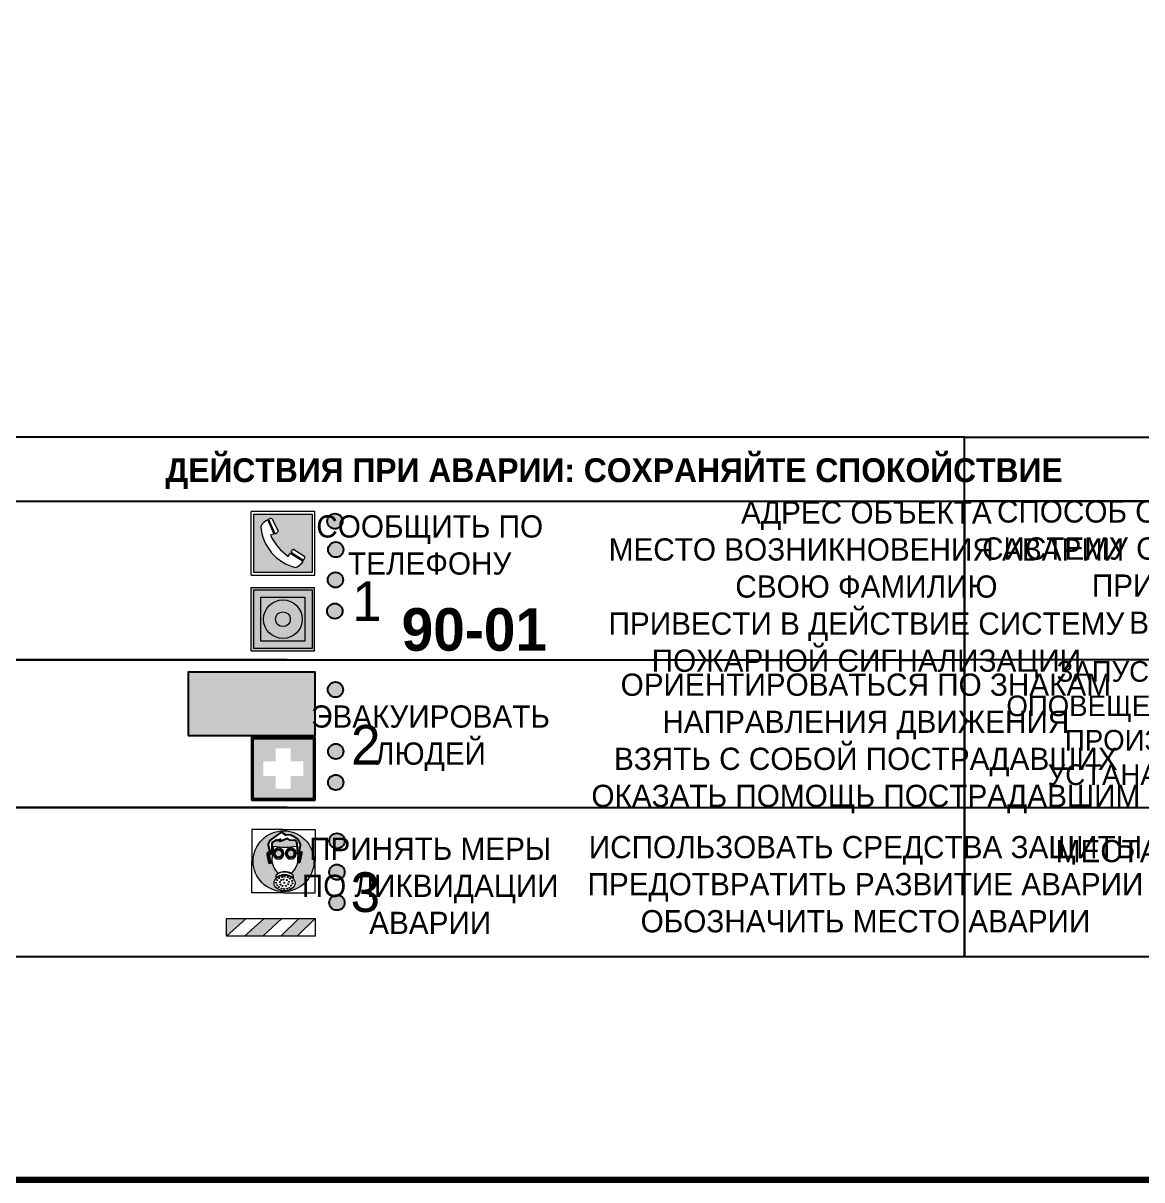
# Model space of a CAD drawing. Header units: millimetres. Extents: x 13810 to 67229, y 12374 to 21950.
# Drawn here: x 26071.5 to 26212.5, y 19082.8 to 19228.5 of the extents above; entities that cross this region are included whole.
import ezdxf

# ---------------------------------------------------------------- set-up
doc = ezdxf.new("R2010")
doc.units = ezdxf.units.MM
doc.styles.add('обычный', font='arial.ttf')

# ---------------------------------------------------------------- blocks, each defined once
blk = doc.blocks.new('A$C38D26F80')
h = blk.add_hatch(color=5)
h.dxf.hatch_style = 1
h.paths.add_polyline_path([(-8.77, -4.48, 1), (-0.19, -4.48, 1)])
h.paths.add_polyline_path([(-6.75, -3.58), (-6.75, -3.31), (-6.62, -3.22), (-6.5, -3.22), (-6.42, -3.3), (-6.39, -3.28), (-6.59, -2.23), (-6.59, -2.01), (-6.38, -1.58), (-4.76, -0.4), (-4.13, -0.79, -0.362848), (-2.1, -2.1, -0.201049), (-2.17, -2.48, 0.085434), (-2.26, -3.13), (-1.9, -3.16), (-2.25, -4.7), (-2.4, -4.59), (-2.43, -4.34), (-2.36, -4.34), (-2.14, -3.34), (-2.47, -3.42), (-2.58, -1.95), (-2.77, -1.58), (-3.58, -1.52), (-3.92, -1.26), (-5.05, -1.73), (-4.87, -1.39), (-5.41, -1.6), (-5.41, -1.46), (-6.13, -1.87), (-6.18, -3.5), (-6.56, -3.47), (-6.37, -4.59), (-6.16, -4.43), (-6.16, -4.66), (-6.36, -4.79), (-6.37, -4.8), (-6.51, -4.76)], flags=16)
h.paths.add_polyline_path([(-6.51, -4.76), (-6.36, -4.79), (-6.37, -4.8)], flags=0)
h.paths.add_polyline_path([(-5.92, -2.34, 0.089508), (-2.67, -2.35), (-2.48, -3.88, -0.268602), (-3.4, -6.18, 0.262449), (-5.2, -6.18, -0.268602), (-6.11, -3.88)], flags=16)
edge = h.paths.add_edge_path(flags=16)
edge.add_ellipse((-5.19, -3.41), major_axis=(0, 0.842), ratio=0.848992, start_angle=0, end_angle=360)
edge = h.paths.add_edge_path(flags=0)
edge.add_ellipse((-5.19, -3.39), major_axis=(0, 0.665), ratio=0.853798, start_angle=0, end_angle=360)
edge = h.paths.add_edge_path(flags=0)
edge.add_ellipse((-5.19, -3.4), major_axis=(0, 0.528), ratio=0.864094, start_angle=0, end_angle=360)
edge = h.paths.add_edge_path(flags=16)
edge.add_ellipse((-3.47, -3.4), major_axis=(0, 0.842), ratio=0.848992, start_angle=0, end_angle=360)
h.paths.add_polyline_path([(-3.13, -6.45), (-3.13, -6.84, 0.383174), (-5.57, -6.85), (-5.57, -6.49, -0.369952)], flags=16)
edge = h.paths.add_edge_path(flags=0)
edge.add_ellipse((-3.47, -3.39), major_axis=(0, 0.665), ratio=0.853798, start_angle=0, end_angle=360)
edge = h.paths.add_edge_path(flags=0)
edge.add_ellipse((-3.47, -3.4), major_axis=(0, 0.528), ratio=0.864094, start_angle=0, end_angle=360)
edge = h.paths.add_edge_path(flags=16)
edge.add_ellipse((-4.34, -7.57), major_axis=(-1.48, 0), ratio=0.744955, start_angle=0, end_angle=360)
h.paths.add_polyline_path([(-5.01, -6.85, -1), (-5.15, -6.85, -1)], flags=0)
h.paths.add_polyline_path([(-5.33, -7.14, -1), (-5.47, -7.14, -1)], flags=0)
h.paths.add_polyline_path([(-4.61, -6.71, -1), (-4.74, -6.71, -1)], flags=16)
h.paths.add_polyline_path([(-5.43, -7.51, -1), (-5.57, -7.51, -1)], flags=0)
h.paths.add_polyline_path([(-4.26, -6.67, -1), (-4.4, -6.67, -1)], flags=16)
h.paths.add_polyline_path([(-4.74, -7.14, -1), (-4.88, -7.14, -1)], flags=0)
h.paths.add_polyline_path([(-4.93, -7.43, -1), (-5.07, -7.43, -1)], flags=0)
h.paths.add_polyline_path([(-4.41, -7.07, -1), (-4.54, -7.07, -1)], flags=0)
h.paths.add_polyline_path([(-5.33, -7.87, -1), (-5.46, -7.87, -1)], flags=0)
h.paths.add_polyline_path([(-3.8, -6.71, -1), (-3.94, -6.71, -1)], flags=16)
h.paths.add_polyline_path([(-4.85, -7.78, -1), (-4.98, -7.78, -1)], flags=0)
h.paths.add_polyline_path([(-3.96, -7.14, -1), (-4.1, -7.14, -1)], flags=0)
h.paths.add_polyline_path([(-4.33, -7.53, -1), (-4.47, -7.53, -1)], flags=0)
h.paths.add_polyline_path([(-5.09, -8.12, -1), (-5.23, -8.12, -1)], flags=0)
h.paths.add_polyline_path([(-3.5, -6.94, -1), (-3.64, -6.94, -1)], flags=0)
h.paths.add_polyline_path([(-4.54, -7.97, -1), (-4.68, -7.97, -1)], flags=0)
h.paths.add_polyline_path([(-3.66, -7.39, -1), (-3.8, -7.39, -1)], flags=0)
h.paths.add_polyline_path([(-4.73, -8.35, -1), (-4.86, -8.35, -1)], flags=0)
h.paths.add_polyline_path([(-4.09, -7.96, -1), (-4.23, -7.96, -1)], flags=0)
h.paths.add_polyline_path([(-3.77, -7.74, -1), (-3.91, -7.74, -1)], flags=0)
h.paths.add_polyline_path([(-3.22, -7.27, -1), (-3.35, -7.27, -1)], flags=0)
h.paths.add_polyline_path([(-4.34, -8.4, -1), (-4.47, -8.4, -1)], flags=0)
h.paths.add_polyline_path([(-3.16, -7.61, -1), (-3.3, -7.61, -1)], flags=0)
h.paths.add_polyline_path([(-3.9, -8.35, -1), (-4.04, -8.35, -1)], flags=0)
h.paths.add_polyline_path([(-3.32, -7.91, -1), (-3.46, -7.91, -1)], flags=0)
h.paths.add_polyline_path([(-3.55, -8.23, -1), (-3.69, -8.23, -1)], flags=0)
at = {"color": 5, "lineweight": 5}
for p, q in [((-4.48, 0), (-8.96, 0)), ((-8.96, 0), (-8.96, -4.48)), ((-4.48, 0), (0, 0)), ((0, 0), (0, -4.48)), ((-6.59, -2.01), (-6.38, -1.58)), ((-6.38, -1.58), (-4.76, -0.4)), ((-5.41, -1.46), (-6.13, -1.87)), ((-4.87, -1.39), (-5.41, -1.6)), ((-5.41, -1.6), (-5.41, -1.46)), ((-3.92, -1.26), (-5.05, -1.73)), ((-5.05, -1.73), (-4.87, -1.39)), ((-4.76, -0.4), (-4.13, -0.79)), ((-3.58, -1.52), (-3.92, -1.26)), ((-2.77, -1.58), (-3.58, -1.52)), ((-2.58, -1.95), (-2.77, -1.58)), ((-6.75, -3.31), (-6.62, -3.22)), ((-6.62, -3.22), (-6.5, -3.22)), ((-6.59, -2.23), (-6.59, -2.01)), ((-6.39, -3.28), (-6.59, -2.23)), ((-6.5, -3.22), (-6.42, -3.3)), ((-6.13, -1.87), (-6.18, -3.5)), ((-5.92, -2.34), (-6.11, -3.88)), ((-2.67, -2.34), (-2.48, -3.88)), ((-2.47, -3.42), (-2.58, -1.95)), ((-1.9, -3.16), (-2.26, -3.13)), ((-2.25, -4.7), (-1.9, -3.16)), ((-8.96, -8.96), (-8.96, -4.48)), ((-6.75, -3.58), (-6.75, -3.31)), ((-6.51, -4.76), (-6.75, -3.58)), ((-6.18, -3.5), (-6.56, -3.47)), ((-6.56, -3.47), (-6.37, -4.59)), ((-6.37, -4.8), (-6.51, -4.76)), ((-6.42, -3.3), (-6.39, -3.28)), ((-6.37, -4.59), (-6.16, -4.43)), ((-6.16, -4.66), (-6.37, -4.8)), ((-6.16, -4.43), (-6.16, -4.66)), ((-2.14, -3.34), (-2.47, -3.42)), ((-2.43, -4.34), (-2.4, -4.59)), ((-2.43, -4.34), (-2.36, -4.34)), ((-2.4, -4.59), (-2.25, -4.7)), ((-2.36, -4.34), (-2.14, -3.34)), ((0, -8.96), (0, -4.48)), ((-5.57, -6.49), (-5.57, -6.85)), ((-3.13, -6.45), (-3.13, -6.84)), ((-4.48, -8.96), (-8.96, -8.96)), ((-4.48, -8.96), (0, -8.96))]:
    blk.add_line(p, q, dxfattribs=at)
at = {"color": 5}
for p, q in [((-6.59, -2.01), (-6.38, -1.58)), ((-6.38, -1.58), (-4.76, -0.4)), ((-5.41, -1.46), (-6.13, -1.87)), ((-4.87, -1.39), (-5.41, -1.6)), ((-5.41, -1.6), (-5.41, -1.46)), ((-3.92, -1.26), (-5.05, -1.73)), ((-5.05, -1.73), (-4.87, -1.39)), ((-4.76, -0.4), (-4.13, -0.79)), ((-3.58, -1.52), (-3.92, -1.26)), ((-2.77, -1.58), (-3.58, -1.52)), ((-2.58, -1.95), (-2.77, -1.58)), ((-6.75, -3.31), (-6.62, -3.22)), ((-6.62, -3.22), (-6.5, -3.22)), ((-6.59, -2.23), (-6.59, -2.01)), ((-6.39, -3.28), (-6.59, -2.23)), ((-6.5, -3.22), (-6.42, -3.3)), ((-6.13, -1.87), (-6.18, -3.5)), ((-2.47, -3.42), (-2.58, -1.95)), ((-2.26, -3.13), (-1.9, -3.16)), ((-1.9, -3.16), (-2.25, -4.7)), ((-6.75, -3.58), (-6.75, -3.31)), ((-6.51, -4.76), (-6.75, -3.58)), ((-6.18, -3.5), (-6.56, -3.47)), ((-6.56, -3.47), (-6.37, -4.59)), ((-6.37, -4.8), (-6.51, -4.76)), ((-6.36, -4.79), (-6.51, -4.76)), ((-6.42, -3.3), (-6.39, -3.28)), ((-6.37, -4.59), (-6.16, -4.43)), ((-6.16, -4.66), (-6.37, -4.8)), ((-6.16, -4.66), (-6.36, -4.79)), ((-6.16, -4.43), (-6.16, -4.66)), ((-2.14, -3.34), (-2.47, -3.42)), ((-2.4, -4.59), (-2.43, -4.34)), ((-2.43, -4.34), (-2.36, -4.34)), ((-2.25, -4.7), (-2.4, -4.59)), ((-2.36, -4.34), (-2.14, -3.34))]:
    blk.add_line(p, q, dxfattribs=at)
at = {"color": 5, "lineweight": 5}
for centre, radius in [((-4.48, -4.48), 4.29), ((-5.5, -7.51), 0.0678), ((-5.4, -7.14), 0.0678), ((-5.4, -7.87), 0.0678), ((-5.16, -8.12), 0.0678), ((-5.08, -6.85), 0.0678), ((-5, -7.43), 0.0678), ((-4.91, -7.78), 0.0678), ((-4.81, -7.14), 0.0678), ((-4.67, -6.71), 0.0678), ((-4.61, -7.97), 0.0678), ((-4.47, -7.07), 0.0678), ((-4.4, -7.53), 0.0678), ((-4.33, -6.67), 0.0678), ((-4.16, -7.96), 0.0678), ((-4.03, -7.14), 0.0678), ((-3.87, -6.71), 0.0678), ((-3.84, -7.74), 0.0678), ((-3.73, -7.39), 0.0678), ((-3.57, -6.94), 0.0678), ((-3.39, -7.91), 0.0678), ((-3.28, -7.27), 0.0678), ((-3.23, -7.61), 0.0678), ((-4.79, -8.35), 0.0678), ((-4.4, -8.4), 0.0678), ((-3.97, -8.35), 0.0678), ((-3.62, -8.23), 0.0678)]:
    blk.add_circle(centre, radius, dxfattribs=at)
at = {"color": 5}
for centre, radius, start, end in [((-3.89, -2.66), 1.88, 17.387, 97.1599), ((-0.35, -3.07), 1.91, 162.2553, 181.7878), ((-2.6, -2.2), 0.511, 326.3906, 11.8614)]:
    blk.add_arc(centre, radius, start, end, dxfattribs=at)
at = {"color": 5, "lineweight": 5}
for centre, radius, start, end in [((-4.28, 6.66), 9.15, 259.6987, 280.1569), ((-0.47, -3.05), 1.79, 161.5846, 182.4584), ((-2.6, -2.2), 0.513, 326.4781, 11.7739), ((-3.66, -4.24), 2.47, 171.573, 231.7124), ((-4.93, -4.24), 2.47, 308.2876, 8.427), ((-4.33, -7.88), 1.87, 50.358, 131.5662), ((-4.34, -8.2), 1.82, 48.4943, 132.3565), ((-4.3, -7.78), 1.83, 60.5889, 119.4111)]:
    blk.add_arc(centre, radius, start, end, dxfattribs=at)
for centre, major_axis, ratio in [((-5.19, -3.41), (0, 0.842), 0.848992), ((-5.19, -3.39), (0, 0.665), 0.853798), ((-5.19, -3.4), (0, 0.528), 0.864094), ((-3.47, -3.4), (0, 0.842), 0.848992), ((-3.47, -3.39), (0, 0.665), 0.853798), ((-3.47, -3.4), (0, 0.528), 0.864094), ((-4.34, -7.57), (-1.48, 0), 0.744955)]:
    blk.add_ellipse(centre, major_axis=major_axis, ratio=ratio, dxfattribs=at)
blk = doc.blocks.new('A$C47DD6509')
at = {"lineweight": 5}
for points in [[(-8.69, 0), (-11.19, 0), (-11.19, -2.22)], [(-4.22, 0), (-6.45, 0), (-8.91, -2.22), (-6.61, -2.22)], [(0, 0), (-2.09, 0), (-4.36, -2.22), (-2.29, -2.22)]]:
    blk.add_hatch(color=242, dxfattribs=at).paths.add_polyline_path(points)
at = {"color": 242, "lineweight": 5}
for p, q in [((-11.19, -2.22), (-8.69, 0)), ((-11.19, -2.22), (-11.19, 0)), ((-11.19, 0), (-8.69, 0)), ((-11.19, 0), (0, 0)), ((-8.91, -2.22), (-6.45, 0)), ((-6.61, -2.22), (-4.22, 0)), ((-4.36, -2.22), (-2.09, 0)), ((-2.29, -2.22), (0, 0)), ((0, 0), (0, -2.22)), ((0, -2.22), (-11.19, -2.22))]:
    blk.add_line(p, q, dxfattribs=at)
blk = doc.blocks.new('A$C32E8229D')
at = {"true_color": 0xffffff}
blk.add_hatch(color=7, dxfattribs=at).paths.add_polyline_path([(0, 0), (0, -8), (16, -8), (16, 0)])
h = blk.add_hatch(color=126)
h.paths.add_polyline_path([(0.2, -0.2), (15.8, -0.2), (15.8, -7.8), (0.2, -7.8)])
h.paths.add_polyline_path([(13.49, -2.05), (12.08, -2.05), (11.37, -2.63, 0.162397), (11.29, -2.84), (11.29, -3.63), (10.35, -3.63), (10.35, -4.05), (11.68, -4.05), (11.68, -3.48), (12.26, -4.28), (11.29, -5.1), (11.29, -6.78), (11.85, -6.78), (11.85, -5.44), (12.8, -4.64), (12.8, -5.94), (14.46, -5.94), (14.46, -5.39), (13.45, -5.39), (13.45, -3.97), (12.46, -2.59), (13.15, -2.59), (13.69, -3.34), (14.18, -3)], flags=16)
h.paths.add_polyline_path([(10.74, -1.82, 1), (11.8, -1.82, 1)], flags=16)
h.paths.add_polyline_path([(9.39, -3.59), (5.99, -3.59), (6.56, -3.03), (5.91, -3.03), (5.1, -3.83), (5.91, -4.64), (6.56, -4.64), (5.99, -4.09), (9.39, -4.09)], flags=16)
h.paths.add_polyline_path([(4.29, -1.08), (1.72, -1.08), (1.72, -6.6), (4.29, -6.6)], flags=16)
at = {"color": 126}
blk.add_lwpolyline([(16, -8), (0, -8), (0, 0), (16, 0)], close=True, dxfattribs=at)
blk = doc.blocks.new('A$C18900ED3')
h = blk.add_hatch(color=126)
h.paths.add_polyline_path([(-0.18, -0.18), (-7.02, -0.18), (-7.02, -7.02), (-0.18, -7.02)])
h.paths.add_polyline_path([(-5.89, -4.46), (-5.89, -2.77), (-4.46, -2.77), (-4.46, -1.31), (-2.77, -1.31), (-2.77, -2.77), (-1.33, -2.77), (-1.33, -4.46), (-2.77, -4.46), (-2.77, -5.89), (-4.46, -5.89), (-4.46, -4.46)], flags=16)
at = {"color": 126}
for p, q in [((-7.2, 0), (-7.2, -7.2)), ((0, 0), (-7.2, 0)), ((0, -7.2), (0, 0)), ((-7.02, -7.02), (-7.02, -0.18)), ((-7.02, -0.18), (-0.18, -0.18)), ((-0.18, -0.18), (-0.18, -7.02)), ((-7.2, -7.2), (0, -7.2)), ((-0.18, -7.02), (-7.02, -7.02))]:
    blk.add_line(p, q, dxfattribs=at)
blk = doc.blocks.new('A$C456E1F9C')
at = {"lineweight": 5}
h = blk.add_hatch(color=242, dxfattribs=at)
h.paths.add_polyline_path([(0.51, -1.47), (0.51, -13.26), (12.29, -13.26), (12.29, -1.47)])
h.paths.add_polyline_path([(5.42, -4.95, -0.254479), (4.78, -5.4), (3.52, -2.53, -0.209735), (4.23, -2.4)], flags=16)
h.paths.add_polyline_path([(8.53, -8.6), (10.87, -10.17), (10.54, -10.76), (8.03, -9.13, -0.192251)], flags=16)
h.paths.add_polyline_path([(4.61, -5.49, 0.005518), (3.87, -5.72, 0.128647), (7.49, -10.01, 0.00809), (7.83, -9.33), (10.47, -10.97, -0.16736), (8.99, -12.25, -0.327862), (1.95, -3.95, -0.166952), (3.36, -2.62)], flags=16)
at = {"color": 242, "lineweight": 5}
for p, q in [((0, -13.77), (0, -0.97)), ((12.8, -0.97), (0, -0.97)), ((12.8, -13.77), (12.8, -0.97)), ((4.61, -5.49), (3.36, -2.62)), ((3.52, -2.53), (4.78, -5.4)), ((4.23, -2.4), (5.42, -4.95)), ((8.03, -9.13), (10.54, -10.76)), ((10.81, -10.12), (8.53, -8.6)), ((7.83, -9.33), (10.47, -10.97)), ((10.54, -10.76), (10.8, -10.3)), ((10.8, -10.3), (10.81, -10.12)), ((0, -13.77), (12.8, -13.77))]:
    blk.add_line(p, q, dxfattribs=at)
blk.add_lwpolyline([(0.51, -1.47), (12.29, -1.47), (12.29, -13.26), (0.51, -13.26)], close=True, dxfattribs=at)
for centre, radius, start, end in [((4.59, -5.34), 2.99, 114.2845, 152.1974), ((11.12, -3.31), 9.19, 183.9915, 256.6009), ((4.02, -3.27), 0.891, 76.3284, 123.7092), ((14.98, -39.1), 35.17, 107.1487, 108.4135), ((13.86, -0.94), 11.08, 205.5536, 234.8762), ((4.68, -4.59), 0.824, 276.9621, 334.0723), ((8.94, -9.5), 0.989, 114.4092, 157.9388), ((-13.31, 0.8), 23.44, 332.5487, 334.4027), ((7.87, -9.46), 3, 291.9291, 329.9329)]:
    blk.add_arc(centre, radius, start, end, dxfattribs=at)
blk = doc.blocks.new('A$C54414219')
at = {"true_color": 0xffffff}
h = blk.add_hatch(color=7, dxfattribs=at)
h.paths.add_polyline_path([(2.39, -9.45), (2.39, -18.3), (11.23, -18.3), (11.23, -9.45)], flags=0)
h.paths.add_polyline_path([(10.71, -13.87, -1), (2.92, -13.87, -1)], flags=0)
h.paths.add_polyline_path([(8.3, -13.87, -1), (5.33, -13.87, -1)], flags=0)
h.paths.add_polyline_path([(0.41, -7.47), (0.41, -20.27), (13.21, -20.27), (13.21, -7.47)])
h.paths.add_polyline_path([(0.92, -19.77), (12.71, -19.77), (12.71, -7.98), (0.92, -7.98)], flags=16)
h.paths.add_polyline_path([(11.23, -9.45), (11.23, -18.3), (2.39, -18.3), (2.39, -9.45)], flags=0)
at = {"lineweight": 5}
h = blk.add_hatch(color=242, dxfattribs=at)
h.paths.add_polyline_path([(12.71, -7.98), (0.92, -7.98), (0.92, -19.77), (12.71, -19.77)])
h.paths.add_polyline_path([(11.23, -18.3), (2.39, -18.3), (2.39, -9.45), (11.23, -9.45)], flags=16)
h.paths.add_polyline_path([(10.71, -13.87, -1), (2.92, -13.87, -1)], flags=0)
h.paths.add_polyline_path([(8.3, -13.87, -1), (5.33, -13.87, -1)], flags=0)
at = {"true_color": 0xffffff}
h = blk.add_hatch(color=7, dxfattribs=at)
h.paths.add_polyline_path([(2.39, -9.45), (2.39, -18.3), (11.23, -18.3), (11.23, -9.45)])
h.paths.add_polyline_path([(10.71, -13.87, -1), (2.92, -13.87, -1)], flags=16)
h.paths.add_polyline_path([(8.3, -13.87, -1), (5.33, -13.87, -1)], flags=0)
at = {"lineweight": 5}
h = blk.add_hatch(color=242, dxfattribs=at)
h.paths.add_polyline_path([(2.92, -13.87, 1), (10.71, -13.87, 1)])
h.paths.add_polyline_path([(8.3, -13.87, -1), (5.33, -13.87, -1)], flags=16)
at = {"color": 242, "lineweight": 5}
for p, q in [((0.41, -20.27), (0.41, -7.47)), ((0.41, -7.47), (13.21, -7.47)), ((0.41, -7.47), (13.21, -7.47)), ((13.21, -20.27), (13.21, -7.47)), ((0.41, -20.27), (13.21, -20.27))]:
    blk.add_line(p, q, dxfattribs=at)
for points in [[(0.92, -7.98), (12.71, -7.98), (12.71, -19.77), (0.92, -19.77)], [(2.39, -9.45), (11.23, -9.45), (11.23, -18.3), (2.39, -18.3)]]:
    blk.add_lwpolyline(points, close=True, dxfattribs=at)
for radius in [3.89, 1.49]:
    blk.add_circle((6.81, -13.87), radius, dxfattribs=at)

msp = doc.modelspace()

# ---------------------------------------------------------------- hatches: boundary and pattern name
at = {"lineweight": 0}
h = msp.add_hatch(color=256, dxfattribs=at)
h.dxf.hatch_style = 1
h.paths.add_polyline_path([(26109.85, 19165.76, 1), (26111.78, 19165.76, 1)])
h = msp.add_hatch(color=256, dxfattribs=at)
h.dxf.hatch_style = 1
h.paths.add_polyline_path([(26109.95, 19162.18, 1), (26111.88, 19162.18, 1)])
h = msp.add_hatch(color=256, dxfattribs=at)
h.dxf.hatch_style = 1
h.paths.add_polyline_path([(26109.91, 19158.37, 1), (26111.84, 19158.37, 1)])
h = msp.add_hatch(color=256, dxfattribs=at)
h.dxf.hatch_style = 1
h.paths.add_polyline_path([(26109.83, 19154.44, 1), (26111.76, 19154.44, 1)])
h = msp.add_hatch(color=256, dxfattribs=at)
h.dxf.hatch_style = 1
h.paths.add_polyline_path([(26109.91, 19144.55, 1), (26111.85, 19144.55, 1)])
h = msp.add_hatch(color=256, dxfattribs=at)
h.dxf.hatch_style = 1
h.paths.add_polyline_path([(26109.95, 19136.77, 1), (26111.89, 19136.77, 1)])
h = msp.add_hatch(color=256, dxfattribs=at)
h.dxf.hatch_style = 1
h.paths.add_polyline_path([(26109.95, 19132.87, 1), (26111.88, 19132.87, 1)])
h = msp.add_hatch(color=256, dxfattribs=at)
h.dxf.hatch_style = 1
h.paths.add_polyline_path([(26110.11, 19125.51, 1), (26112.04, 19125.51, 1)])
h = msp.add_hatch(color=256, dxfattribs=at)
h.dxf.hatch_style = 1
h.paths.add_polyline_path([(26110.1, 19121.57, 1), (26112.03, 19121.57, 1)])
h = msp.add_hatch(color=256, dxfattribs=at)
h.dxf.hatch_style = 1
h.paths.add_polyline_path([(26110.1, 19117.73, 1), (26112.03, 19117.73, 1)])

# ---------------------------------------------------------------- linework, layer by layer
at = {"color": 2, "lineweight": 100}
msp.add_lwpolyline([(25877.24, 19477.83), (26477.24, 19477.83), (26477.24, 19082.83), (25877.24, 19082.83)], close=True, dxfattribs=at)
for points in [[(26046.37, 19168.3), (26190.13, 19168.3), (26190.13, 19176.35), (26046.37, 19176.35)], [(26190.13, 19176.35), (26311.85, 19176.35), (26311.85, 19110.9), (26190.13, 19110.9)], [(26190.13, 19176.35), (26311.85, 19176.35), (26311.85, 19168.3), (26190.13, 19168.3)], [(26046.37, 19168.3), (26190.13, 19168.3), (26190.13, 19110.9), (26046.37, 19110.9)], [(26190.13, 19168.3), (26311.85, 19168.3), (26311.85, 19148.3), (26190.13, 19148.3)], [(26311.85, 19148.3), (26190.13, 19148.3), (26190.13, 19129.73), (26311.85, 19129.73)]]:
    msp.add_lwpolyline(points, close=True)
for points in [[(26104.78, 19148.3), (26046.37, 19148.3), (26190.13, 19148.3)], [(26104.78, 19129.73), (26046.37, 19129.73), (26190.13, 19129.73)]]:
    msp.add_lwpolyline(points)
for centre in [(26110.81, 19165.76), (26110.92, 19162.18), (26110.88, 19158.37), (26110.8, 19154.44), (26110.88, 19144.55), (26110.92, 19136.77), (26110.91, 19132.87), (26111.07, 19125.51), (26111.07, 19121.57), (26111.07, 19117.73)]:
    msp.add_circle(centre, 0.966)

# ---------------------------------------------------------------- block references
for name, p, xscale, yscale, zscale in [('A$C456E1F9C', (26100.26, 19167.58), 0.625, 0.625, 0.625), ('A$C54414219', (26100, 19162.09), 0.625, 0.625, 0.625), ('A$C18900ED3', (26108.32, 19138.62), 1.111111111007631, 1.111111111007631, 1.111111111007631), ('A$C38D26F80', (26108.34, 19126.95), 0.8928571427240968, 0.8928571427240968, 0.8928571427240968)]:
    msp.add_blockref(name, p, dxfattribs=dict(xscale=xscale, yscale=yscale, zscale=zscale))
at = {"xscale": -1}
msp.add_blockref('A$C32E8229D', (26108.32, 19146.77), dxfattribs=at)
at = {"color": 242, "true_color": 0xc1121c}
msp.add_blockref('A$C47DD6509', (26108.34, 19115.74), dxfattribs=at)

# ---------------------------------------------------------------- texts
at = {"lineweight": 0, "attachment_point": 5, "style": 'обычный'}
for s, insert, char_height, width in [('{\\fProxima Nova Rg|b1|i0|c204|p2;ДЕЙСТВИЯ ПРИ АВАРИИ: СОХРАНЯЙТЕ СПОКОЙСТВИЕ\\H1.6644x; }', (26145.98, 19171.75), 3, 175.1736), ('{\\fProxima Nova Rg|b0|i0|c204|p2;СПОСОБ ОПОВЕЩЕНИЯ АВТОМАТИЧЕСКИЙ ЧЕРЕЗ РЕЧЕВУЮ СИСТЕМУ ОПОВЕЩЕНИЯ И УПРАВЛЕНИЯ ЭВАКУАЦИЕЙ ЛЮДЕЙ ПРИ ПОЖАРЕ , А ТАК ЖЕ ВРУЧНУЮ, ИСПОЛЬЗУЯ ВНУТРЕННЮЮ ГРОМКУЮ СВЯЗЬ СИСТЕМЫ ТЕХНОЛОГИЧЕСКОГО ОПОВЕЩЕНИЯ.}', (26251.76, 19157.25), 2.8, 118.5618), ('\\pi-8.4,l8.4,t8.4;{\\fProxima Nova Rg|b0|i0|c204|p2;АДРЕС ОБЪЕКТА\\PМЕСТО ВОЗНИКНОВЕНИЯ АВАРИИ\\PСВОЮ ФАМИЛИЮ\\PПРИВЕСТИ В ДЕЙСТВИЕ СИСТЕМУ \\PПОЖАРНОЙ СИГНАЛИЗАЦИИ}', (26177.76, 19157.13), 2.8, 126.6484), ('{\\fProxima Nova Rg|b0|i0|c204|p2;СООБЩИТЬ ПО \\PТЕЛЕФОНУ}', (26122.75, 19162.75), 2.8, 126.6484), ('{\\fProxima Nova Rg|b0|i0|c204|p2;1\\H1.1667x; }', (26114.85, 19155.68), 5, 126.6484), ('{\\fProxima Nova Rg|b1|i0|c204|p2;\\H1.0714x;90-01\\fProxima Nova Rg|b0|i0|c204|p2;\\H0.93331x; \\H1.3449x; }', (26128.37, 19152.09), 5, 126.6484), ('{\\fProxima Nova Rg|b0|i0|c204|p2;\\P\\pt7.8;ЗАПУСК В РУЧНОМ РЕЖИМЕ АВТОМАТИЧЕСКОЙ СИСТЕМЫ ОПОВЕЩЕНИЯ  И УПРАВЛЕНИЯ ЭВАКУАЦИИ ЛЮДЕЙ ПРИ ПОЖАРЕ ПРОИЗВОДИТСЯ ОТ РУЧНЫХ ПОЖАРНЫХ ИЗВЕЩАТЕЛЕЙ, УСТАНАНОВЛЕННЫХ НА СТЕНАХ ВБЛИЗИ ЭВАКУАЦИОННЫХ ВЫХОДОВ. }', (26253.2, 19139.97), 2.6, 121.7868), ('\\pi-8.4,l8.4,t8.4;{\\fProxima Nova Rg|b0|i0|c204|p2;ОРИЕНТИРОВАТЬСЯ ПО ЗНАКАМ \\PНАПРАВЛЕНИЯ ДВИЖЕНИЯ\\PВЗЯТЬ С СОБОЙ ПОСТРАДАВШИХ\\PОКАЗАТЬ ПОМОЩЬ ПОСТРАДАВШИМ}', (26177.69, 19137.77), 2.8, 126.6484), ('{\\fProxima Nova Rg|b0|i0|c204|p2;ЭВАКУИРОВАТЬ \\PЛЮДЕЙ}', (26122.85, 19138.43), 2.8, 126.6484), ('{\\fProxima Nova Rg|b0|i0|c204|p2;2\\H1.1967x; }', (26114.7, 19137.6), 5, 126.6484), ('{\\fProxima Nova Rg|b0|i0|c204|p2;ПРИНЯТЬ МЕРЫ \\PПО ЛИКВИДАЦИИ \\PАВАРИИ}', (26122.81, 19119.85), 2.8, 126.6484), ('\\pi-8.4,l8.4,t8.4;{\\fProxima Nova Rg|b0|i0|c204|p2;ИСПОЛЬЗОВАТЬ СРЕДСТВА ЗАЩИТЫ \\PПРЕДОТВРАТИТЬ РАЗВИТИЕ АВАРИИ\\PОБОЗНАЧИТЬ МЕСТО АВАРИИ}', (26177.64, 19120.04), 2.8, 126.6484), ('\\pt8.4;{\\fProxima Nova Rg|b0|i0|c204|p2;\\PМЕСТА РАСПОЛОЖЕНИЯ ПОЖАРНЫХ ИЗВЕЩАТЕЛЕЙ ОБОЗНАЧЕНЫ НА НАСТОЯЩЕМ ПЛАНЕ}', (26251.56, 19123.82), 2.8, 118.5618), ('{\\fProxima Nova Rg|b0|i0|c204|p2;3\\H1.1967x; }', (26114.64, 19119.02), 5, 126.6484)]:
    msp.add_mtext(s, dxfattribs=dict(at, insert=insert, char_height=char_height, width=width))

doc.saveas('drawing.dxf')
